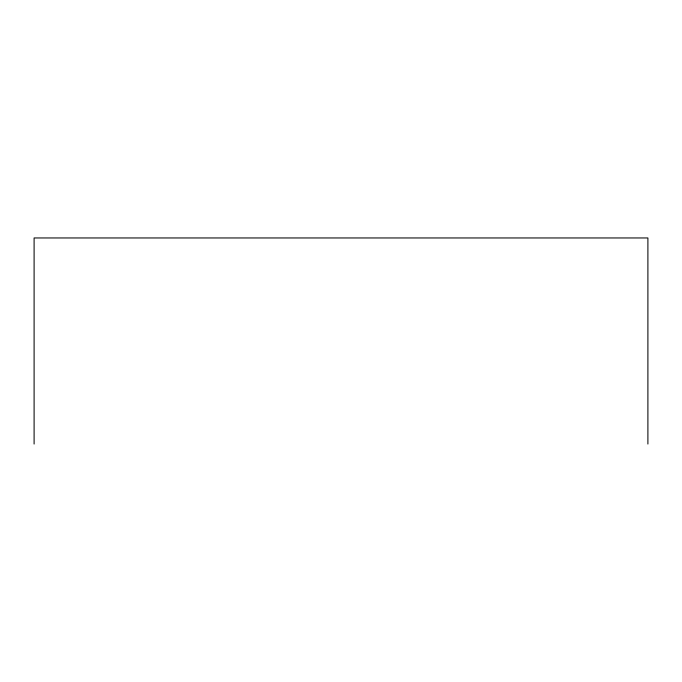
<?xml version="1.0" encoding="UTF-8"?>
<svg xmlns="http://www.w3.org/2000/svg" width="682" height="682" viewBox="0 0 682 682"><rect width="100%" height="100%" fill="white"/><g stroke="black" fill="none" stroke-linecap="round" stroke-linejoin="round"><path stroke-width="1.02" d="M647.9 444.042L647.9 237.958L34.1 237.958L34.1 444.042"/></g></svg>
